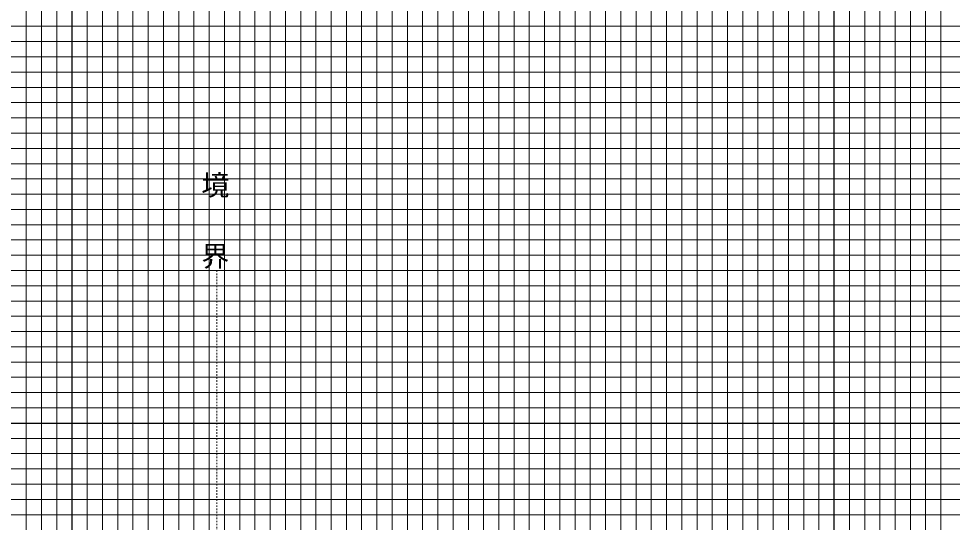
# Model space of a CAD drawing. Units: millimetres on the paper. Extents: x -400 to 400, y -1955 to 275.
# Drawn here: x -104 to -42.8, y -181.5 to -148.5 of the extents above; entities that cross this region are included whole.
import ezdxf

# ---------------------------------------------------------------- set-up
doc = ezdxf.new("R2010")
doc.units = ezdxf.units.MM
doc.linetypes.add('DASHED_DOTTED', pattern=[9.25, 6, -1.5, 0.25, -1.5])
doc.layers.add('0-0', color=7, linetype='Continuous')
doc.layers.add('0-1_レイヤ1', color=7, linetype='Continuous', lineweight=13)
doc.styles.add('@ＭＳ ゴシック', font='')
doc.styles.get('@ＭＳ ゴシック').set_extended_font_data('@MS Gothic')

# ---------------------------------------------------------------- blocks, each defined once
blk = doc.blocks.new('EVOBLK_2011051147_62')
at = {"layer": '0-1_レイヤ1', "color": 131}
for p, q in [((317, 22), (317, 572)), ((318, 22), (318, 572)), ((319, 22), (319, 572)), ((321, 22), (321, 572)), ((322, 22), (322, 572)), ((323, 22), (323, 572)), ((324, 22), (324, 572)), ((325, 22), (325, 572)), ((326, 22), (326, 572)), ((327, 22), (327, 572)), ((328, 22), (328, 572)), ((329, 22), (329, 572)), ((331, 22), (331, 572)), ((332, 22), (332, 572)), ((333, 22), (333, 572)), ((334, 22), (334, 572)), ((335, 22), (335, 572)), ((336, 22), (336, 572)), ((337, 22), (337, 572)), ((338, 22), (338, 572)), ((339, 22), (339, 572)), ((341, 22), (341, 572)), ((342, 22), (342, 572)), ((343, 22), (343, 572)), ((344, 22), (344, 572)), ((345, 22), (345, 572)), ((346, 22), (346, 572)), ((347, 22), (347, 572)), ((348, 22), (348, 572)), ((349, 22), (349, 572)), ((351, 22), (351, 572)), ((352, 22), (352, 572)), ((353, 22), (353, 572)), ((354, 22), (354, 572)), ((355, 22), (355, 572)), ((356, 22), (356, 572)), ((357, 22), (357, 572)), ((358, 22), (358, 572)), ((359, 22), (359, 572)), ((361, 22), (361, 572)), ((362, 22), (362, 572)), ((363, 22), (363, 572)), ((364, 22), (364, 572)), ((365, 22), (365, 572)), ((366, 22), (366, 572)), ((367, 22), (367, 572)), ((368, 22), (368, 572)), ((369, 22), (369, 572)), ((371, 22), (371, 572)), ((372, 22), (372, 572)), ((373, 22), (373, 572)), ((374, 22), (374, 572)), ((375, 22), (375, 572)), ((376, 22), (376, 572)), ((377, 22), (377, 572)), ((20, 148), (820, 148)), ((20, 147), (820, 147)), ((20, 146), (820, 146)), ((20, 145), (820, 145)), ((20, 144), (820, 144)), ((20, 143), (820, 143)), ((20, 141), (820, 141)), ((20, 140), (820, 140)), ((20, 139), (820, 139)), ((20, 138), (820, 138)), ((20, 137), (820, 137)), ((20, 136), (820, 136)), ((20, 135), (820, 135)), ((20, 134), (820, 134)), ((20, 133), (820, 133)), ((20, 131), (820, 131)), ((20, 130), (820, 130)), ((20, 129), (820, 129)), ((20, 128), (820, 128)), ((20, 127), (820, 127)), ((20, 126), (820, 126)), ((20, 125), (820, 125)), ((20, 124), (820, 124)), ((20, 123), (820, 123)), ((20, 121), (820, 121)), ((20, 120), (820, 120)), ((20, 119), (820, 119)), ((20, 118), (820, 118)), ((20, 117), (820, 117)), ((20, 116), (820, 116))]:
    blk.add_line(p, q, dxfattribs=at)
at = {"layer": '0-1_レイヤ1', "color": 4, "lineweight": 25}
for p, q in [((320, 22), (320, 572)), ((370, 22), (370, 572)), ((20, 122), (820, 122))]:
    blk.add_line(p, q, dxfattribs=at)
at = {"layer": '0-1_レイヤ1', "color": 131, "lineweight": 18}
for p, q in [((330, 22), (330, 572)), ((340, 22), (340, 572)), ((350, 22), (350, 572)), ((360, 22), (360, 572)), ((20, 142), (820, 142)), ((20, 132), (820, 132))]:
    blk.add_line(p, q, dxfattribs=at)
blk = doc.blocks.new('測量図')
at = {"layer": '0-1_レイヤ1', "linetype": 'DASHED_DOTTED'}
blk.add_line((44316950, 34319000.4), (44316950, 34314199), dxfattribs=at)
at = {"layer": '0-1_レイヤ1', "insert": (44316854.7, 34319653.4), "char_height": 134.4, "attachment_point": 7, "rotation": 270, "style": '@ＭＳ ゴシック'}
blk.add_mtext('\\T1.27;境\u3000界', dxfattribs=at)

msp = doc.modelspace()

# ---------------------------------------------------------------- block references
at = {"layer": '0-0'}
msp.add_blockref('EVOBLK_2011051147_62', (-420.5, -297), dxfattribs=at)
at = {"layer": '0-0', "xscale": 0.01, "yscale": 0.01}
msp.add_blockref('測量図', (-443260.5, -343355), dxfattribs=at)

doc.saveas('drawing.dxf')
